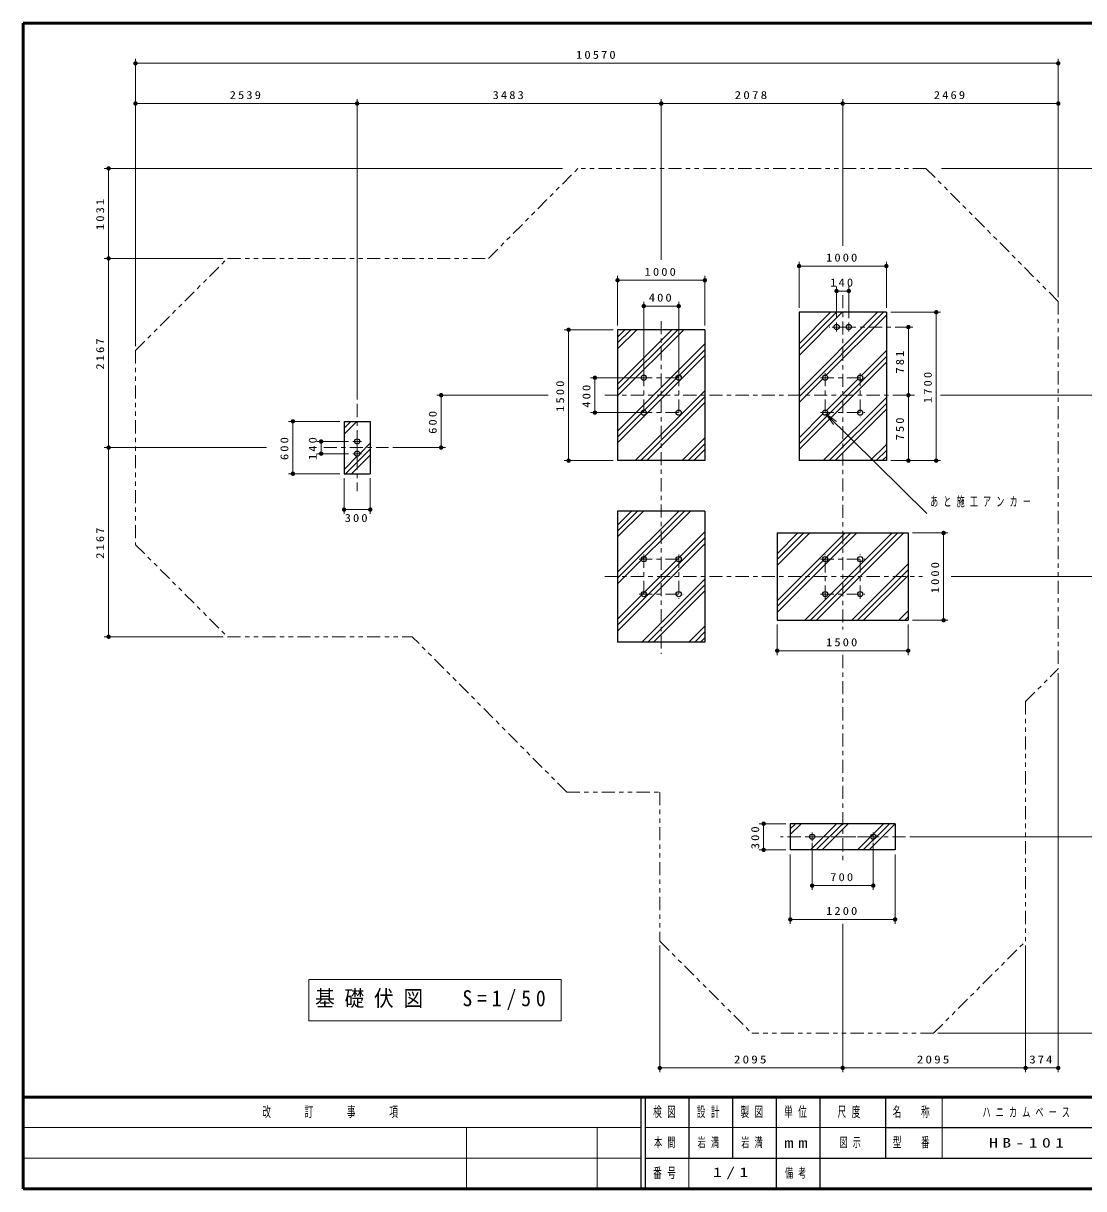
# Model space of a CAD drawing. Units: millimetres on the paper, scale 1:50. Extents: x -385 to 840, y 0 to 267.
# Drawn here: x 455 to 697.9, y 0 to 267 of the extents above; entities that cross this region are included whole.
import ezdxf

# ---------------------------------------------------------------- set-up
doc = ezdxf.new("R2010")
doc.units = ezdxf.units.MM
doc.linetypes.add('USER2', pattern=[6, 3, -1, 1, -1])
doc.linetypes.add('USER3', pattern=[8, 3, -1, 1, -1, 1, -1])
doc.layers.add('1_50', color=7, linetype='Continuous', lineweight=25)
doc.layers.add('A3図枠', color=7, linetype='Continuous', lineweight=13)
doc.layers.add('図面プロファイル', color=7, linetype='Continuous')
doc.styles.add('ＭＳ ゴシック', font='')
doc.styles.get('ＭＳ ゴシック').set_extended_font_data('MS Gothic')

# ---------------------------------------------------------------- blocks, each defined once
blk = doc.blocks.new('filled_dot')
at = {"color": 0, "linetype": 'Continuous', "lineweight": -2, "const_width": 1.25}
blk.add_lwpolyline([(-0.625, 0, 1), (0.625, 0, 1)], format="xyb", close=True, dxfattribs=at)
blk = doc.blocks.new('open_arrow')
at = {"color": 0, "linetype": 'Continuous', "lineweight": -2}
blk.add_lwpolyline([(7.5, 1.25), (0, 0), (7.5, -1.25)], dxfattribs=at)

msp = doc.modelspace()

# ---------------------------------------------------------------- linework, layer by layer
at = {"layer": '1_50', "lineweight": 13}
for p, q in [((480.699, 193.051), (480.699, 258.835)), ((480.699, 257.835), (692.103, 257.835)), ((692.103, 204.268), (692.103, 258.835)), ((480.699, 248.619), (531.486, 248.619)), ((531.486, 180.785), (531.486, 249.619)), ((531.486, 248.619), (601.148, 248.619)), ((601.148, 212.778), (601.148, 249.619)), ((601.148, 248.619), (642.717, 248.619)), ((642.717, 216.034), (642.717, 249.619)), ((642.717, 248.619), (692.103, 248.619)), ((578.513, 233.759), (473.54, 233.759)), ((474.54, 213.14), (474.54, 233.759)), ((665.351, 233.759), (716.067, 233.759)), ((500.788, 213.14), (473.54, 213.14)), ((474.54, 169.8), (474.54, 213.14)), ((632.717, 201.799), (632.717, 212.384)), ((632.717, 211.384), (652.717, 211.384)), ((652.717, 201.799), (652.717, 212.384)), ((591.148, 197.799), (591.148, 209.128)), ((611.148, 197.799), (611.148, 209.128)), ((591.148, 208.128), (611.148, 208.128)), ((641.317, 199.419), (641.317, 206.668)), ((641.317, 205.668), (644.117, 205.668)), ((644.117, 199.419), (644.117, 206.668)), ((597.148, 186.799), (597.148, 203.21)), ((605.148, 186.799), (605.148, 203.21)), ((597.148, 202.21), (605.148, 202.21)), ((632.717, 181.459), (652.056, 200.799)), ((632.717, 182.806), (650.709, 200.799)), ((632.717, 190.888), (642.627, 200.799)), ((632.717, 192.235), (641.28, 200.799)), ((632.717, 193.582), (639.933, 200.799)), ((653.717, 200.799), (665.15, 200.799)), ((664.15, 200.799), (664.15, 166.799)), ((638.954, 186.35), (652.717, 200.112)), ((590.148, 196.799), (578.929, 196.799)), ((579.929, 166.799), (579.929, 196.799)), ((591.148, 181.648), (606.298, 196.799)), ((591.148, 182.995), (604.951, 196.799)), ((591.148, 184.342), (603.604, 196.799)), ((591.148, 192.424), (595.522, 196.799)), ((591.148, 193.771), (594.175, 196.799)), ((591.148, 195.118), (592.828, 196.799)), ((657.756, 197.419), (657.756, 181.799)), ((657.978, 197.419), (658.756, 197.419)), ((591.148, 173.566), (611.148, 193.566)), ((591.148, 172.219), (611.148, 192.219)), ((591.148, 170.872), (611.148, 190.872)), ((632.717, 170.683), (652.717, 190.683)), ((647.01, 186.322), (652.717, 192.03)), ((632.717, 169.336), (652.717, 189.336)), ((596.148, 185.799), (584.953, 185.799)), ((585.953, 177.799), (585.953, 185.799)), ((632.717, 180.112), (638.166, 185.561)), ((639.01, 178.322), (646.193, 185.506)), ((575.279, 181.799), (549.725, 181.799)), ((550.725, 181.799), (550.725, 169.8)), ((595.157, 166.799), (611.148, 182.789)), ((657.756, 181.799), (657.756, 166.799)), ((665.15, 181.799), (707.602, 181.799)), ((596.504, 166.799), (611.148, 181.442)), ((597.851, 166.799), (611.148, 180.095)), ((638.262, 166.799), (652.717, 181.253)), ((639.609, 166.799), (652.717, 179.906)), ((596.148, 177.799), (584.953, 177.799)), ((632.717, 172.03), (638.193, 177.506)), ((638.815, 177.521), (662.016, 154.694)), ((640.956, 166.799), (652.717, 178.559)), ((527.486, 175.8), (515.755, 175.8)), ((516.755, 163.8), (516.755, 175.8)), ((528.486, 172.868), (531.418, 175.8)), ((528.486, 174.215), (530.071, 175.8)), ((528.486, 175.562), (528.724, 175.8)), ((529.486, 171.2), (522.236, 171.2)), ((523.236, 168.4), (523.236, 171.2)), ((605.933, 166.799), (611.148, 172.013)), ((510.677, 169.8), (473.54, 169.8)), ((474.54, 126.46), (474.54, 169.8)), ((529.486, 168.4), (522.236, 168.4)), ((528.847, 163.8), (534.486, 169.439)), ((532.086, 168.386), (534.486, 170.786)), ((539.692, 169.8), (551.725, 169.8)), ((607.28, 166.799), (611.148, 170.666)), ((608.627, 166.799), (611.148, 169.319)), ((649.038, 166.799), (652.717, 170.477)), ((650.385, 166.799), (652.717, 169.13)), ((528.486, 164.786), (531.5, 167.8)), ((530.194, 163.8), (534.486, 168.092)), ((590.148, 166.799), (578.929, 166.799)), ((651.732, 166.799), (652.717, 167.783)), ((653.717, 166.799), (665.15, 166.799)), ((527.486, 163.8), (515.755, 163.8)), ((528.486, 162.8), (528.486, 154.589)), ((534.486, 162.8), (534.486, 154.589)), ((534.486, 155.589), (528.486, 155.589)), ((591.148, 138.543), (607.834, 155.229)), ((591.148, 139.89), (606.487, 155.229)), ((591.148, 141.237), (605.14, 155.229)), ((591.148, 149.319), (597.058, 155.229)), ((591.148, 150.666), (595.711, 155.229)), ((591.148, 152.013), (594.364, 155.229)), ((591.148, 130.461), (611.148, 150.461)), ((627.717, 132.007), (645.94, 150.229)), ((627.717, 133.354), (644.592, 150.229)), ((627.717, 134.701), (643.245, 150.229)), ((627.717, 142.783), (635.163, 150.229)), ((627.717, 144.13), (633.816, 150.229)), ((627.717, 145.477), (632.469, 150.229)), ((634.022, 130.229), (654.022, 150.229)), ((635.369, 130.229), (655.369, 150.229)), ((636.716, 130.229), (656.716, 150.229)), ((658.717, 150.229), (666.834, 150.229)), ((665.834, 150.229), (665.834, 130.229)), ((591.148, 129.113), (611.148, 149.113)), ((591.148, 127.766), (611.148, 147.766)), ((644.798, 130.229), (657.717, 143.148)), ((646.145, 130.229), (657.717, 141.801)), ((596.693, 125.229), (611.148, 139.684)), ((647.492, 130.229), (657.717, 140.454)), ((667.555, 140.229), (707.602, 140.229)), ((598.04, 125.229), (611.148, 138.337)), ((599.387, 125.229), (611.148, 136.99)), ((655.574, 130.229), (657.717, 132.372)), ((656.921, 130.229), (657.717, 131.025)), ((607.469, 125.229), (611.148, 128.908)), ((627.717, 129.229), (627.717, 122.256)), ((657.717, 129.229), (657.717, 122.256)), ((658.717, 130.229), (666.834, 130.229)), ((500.788, 126.46), (473.54, 126.46)), ((608.816, 125.229), (611.148, 127.561)), ((610.163, 125.229), (611.148, 126.214)), ((657.717, 123.256), (627.717, 123.256)), ((692.103, 118.119), (692.103, 26.664)), ((629.717, 83.629), (623.609, 83.629)), ((624.609, 77.629), (624.609, 83.629)), ((630.717, 81.125), (633.221, 83.629)), ((630.717, 82.472), (631.874, 83.629)), ((635.303, 77.629), (641.303, 83.629)), ((636.65, 77.629), (642.65, 83.629)), ((637.997, 77.629), (643.997, 83.629)), ((646.08, 77.629), (652.08, 83.629)), ((647.427, 77.629), (653.427, 83.629)), ((648.774, 77.629), (654.717, 83.573)), ((658.107, 80.629), (707.602, 80.629)), ((629.717, 77.629), (623.609, 77.629)), ((635.717, 79.229), (635.717, 68.443)), ((649.717, 79.229), (649.717, 68.443)), ((630.717, 76.539), (630.717, 60.691)), ((654.717, 76.539), (654.717, 60.691)), ((649.717, 69.443), (635.717, 69.443)), ((654.717, 61.691), (630.717, 61.691)), ((642.717, 60.691), (642.717, 26.664)), ((600.817, 55.698), (600.817, 26.664)), ((684.617, 55.698), (684.617, 26.664)), ((520.446, 47.918), (520.446, 38.452)), ((578.246, 47.918), (520.446, 47.918)), ((578.246, 38.452), (578.246, 47.918)), ((520.446, 38.452), (578.246, 38.452)), ((664.529, 35.609), (716.067, 35.609)), ((642.717, 27.664), (600.817, 27.664)), ((684.617, 27.664), (642.717, 27.664)), ((692.103, 27.664), (684.617, 27.664))]:
    msp.add_line(p, q, dxfattribs=at)
at = {"layer": '1_50', "linetype": 'USER3', "lineweight": 13}
for p, q in [((561.575, 213.14), (582.072, 233.759)), ((661.793, 233.759), (582.072, 233.759)), ((692.103, 203.268), (661.793, 233.759)), ((480.699, 192.051), (501.788, 213.14)), ((501.788, 213.14), (561.575, 213.14)), ((692.103, 203.268), (692.103, 119.119)), ((480.699, 192.051), (480.699, 147.548)), ((480.699, 147.548), (501.788, 126.46)), ((501.788, 126.46), (544.107, 126.46)), ((579.513, 90.843), (544.107, 126.46)), ((684.617, 111.633), (692.103, 119.119)), ((684.617, 111.633), (684.617, 56.698)), ((579.513, 90.843), (600.817, 90.843)), ((600.817, 90.843), (600.817, 56.698)), ((600.817, 56.698), (621.905, 35.609)), ((663.529, 35.609), (684.617, 56.698)), ((663.529, 35.609), (621.905, 35.609))]:
    msp.add_line(p, q, dxfattribs=at)
at = {"layer": '1_50', "linetype": 'USER2', "lineweight": 13}
for p, q in [((642.717, 204.699), (642.717, 128.09)), ((601.148, 198.763), (601.148, 122.508)), ((657.756, 197.419), (639.588, 197.419)), ((588.186, 181.799), (659.938, 181.799)), ((531.486, 179.785), (531.486, 159.844)), ((523.816, 169.8), (538.692, 169.8)), ((588.186, 140.229), (661.002, 140.229)), ((642.717, 122.289), (642.717, 74.672)), ((657.107, 80.629), (628.456, 80.629))]:
    msp.add_line(p, q, dxfattribs=at)
at = {"layer": '1_50', "color": 40}
for p, q in [((652.717, 200.799), (632.717, 200.799)), ((632.717, 200.799), (632.717, 166.799)), ((652.717, 200.799), (652.717, 166.799)), ((591.148, 196.799), (591.148, 166.799)), ((611.148, 196.799), (591.148, 196.799)), ((611.148, 196.799), (611.148, 166.799)), ((528.486, 175.8), (528.486, 163.8)), ((528.486, 175.8), (534.486, 175.8)), ((534.486, 175.8), (534.486, 163.8)), ((611.148, 166.799), (591.148, 166.799)), ((652.717, 166.799), (632.717, 166.799)), ((528.486, 163.8), (534.486, 163.8)), ((591.148, 155.229), (591.148, 125.229)), ((611.148, 155.229), (591.148, 155.229)), ((611.148, 155.229), (611.148, 125.229)), ((627.717, 150.229), (657.717, 150.229)), ((627.717, 150.229), (627.717, 130.229)), ((657.717, 150.229), (657.717, 130.229)), ((627.717, 130.229), (657.717, 130.229)), ((611.148, 125.229), (591.148, 125.229)), ((630.717, 83.629), (630.717, 77.629)), ((654.717, 83.629), (630.717, 83.629)), ((654.717, 83.629), (654.717, 77.629)), ((654.717, 77.629), (630.717, 77.629))]:
    msp.add_line(p, q, dxfattribs=at)
at = {"layer": '1_50', "color": 70, "linetype": 'USER2', "lineweight": 13}
for p, q in [((641.317, 198.419), (641.317, 196.419)), ((644.117, 198.419), (644.117, 196.419)), ((640.317, 197.419), (645.117, 197.419)), ((596.097, 185.799), (606.198, 185.799)), ((597.148, 186.849), (597.148, 176.748)), ((605.148, 186.849), (605.148, 176.748)), ((637.666, 185.799), (647.767, 185.799)), ((638.717, 186.849), (638.717, 176.748)), ((646.717, 186.849), (646.717, 176.748)), ((596.097, 177.799), (606.198, 177.799)), ((637.666, 177.799), (647.767, 177.799)), ((530.486, 171.2), (532.486, 171.2)), ((531.486, 167.4), (531.486, 172.2)), ((530.486, 168.4), (532.486, 168.4)), ((596.097, 144.229), (606.198, 144.229)), ((597.148, 145.28), (597.148, 135.179)), ((605.148, 145.28), (605.148, 135.179)), ((637.666, 144.229), (647.767, 144.229)), ((638.717, 135.179), (638.717, 145.28)), ((646.717, 135.179), (646.717, 145.28)), ((596.097, 136.229), (606.198, 136.229)), ((637.666, 136.229), (647.767, 136.229)), ((634.717, 80.629), (650.717, 80.629)), ((635.717, 81.629), (635.717, 79.629)), ((649.717, 81.629), (649.717, 79.629))]:
    msp.add_line(p, q, dxfattribs=at)
at = {"layer": '1_50', "color": 70}
for centre in [(641.317, 197.419), (644.117, 197.419), (597.148, 185.799), (605.148, 185.799), (638.717, 185.799), (646.717, 185.799), (597.148, 177.799), (605.148, 177.799), (638.717, 177.799), (646.717, 177.799), (531.486, 171.2), (531.486, 168.4), (597.148, 144.229), (605.148, 144.229), (638.717, 144.229), (646.717, 144.229), (597.148, 136.229), (605.148, 136.229), (638.717, 136.229), (646.717, 136.229), (635.717, 80.629), (649.717, 80.629)]:
    msp.add_circle(centre, 0.6, dxfattribs=at)
at = {"layer": 'A3図枠', "lineweight": 50}
for p, q in [((455, 267), (455, 0)), ((840, 267), (455, 267)), ((455, 21), (840, 21)), ((455, 0), (840, 0))]:
    msp.add_line(p, q, dxfattribs=at)
at = {"layer": 'A3図枠', "color": 211, "lineweight": 25}
for p, q in [((596.5, 21), (596.5, 0)), ((597.5, 21), (597.5, 0)), ((607.5, 21), (607.5, 7)), ((617.5, 21), (617.5, 7)), ((627.5, 21), (627.5, 0)), ((637.5, 21), (637.5, 7)), ((652.5, 21), (652.5, 7)), ((652.5, 14), (770, 14)), ((597.5, 7), (840, 7))]:
    msp.add_line(p, q, dxfattribs=at)
at = {"layer": 'A3図枠'}
for p, q in [((665.5, 21), (665.5, 7)), ((455, 14), (596.5, 14)), ((556.5, 14), (556.5, 0)), ((586.5, 14), (586.5, 0)), ((597.5, 14), (652.5, 14)), ((455, 7), (596.5, 7)), ((607.5, 7), (607.5, 0))]:
    msp.add_line(p, q, dxfattribs=at)
at = {"layer": 'A3図枠', "lineweight": 25}
msp.add_line((637.5, 7), (637.5, 0), dxfattribs=at)

# ---------------------------------------------------------------- block references
at = {"layer": '1_50', "lineweight": 13, "xscale": 0.4, "yscale": 0.4}
for p in [(480.699, 257.835), (480.699, 248.619), (531.486, 248.619), (601.148, 248.619), (642.717, 248.619), (632.717, 211.384), (591.148, 208.128), (641.317, 205.668), (597.148, 202.21), (528.486, 155.589), (627.717, 123.256), (635.717, 69.443), (630.717, 61.691), (600.817, 27.664), (642.717, 27.664), (684.617, 27.664)]:
    msp.add_blockref('filled_dot', p, dxfattribs=at)
for name, p, rotation in [('filled_dot', (692.103, 257.835), 180), ('filled_dot', (531.486, 248.619), 180), ('filled_dot', (601.148, 248.619), 180), ('filled_dot', (642.717, 248.619), 180), ('filled_dot', (692.103, 248.619), 180), ('filled_dot', (474.54, 233.759), 270), ('filled_dot', (474.54, 213.14), 270), ('filled_dot', (474.54, 213.14), 90), ('filled_dot', (652.717, 211.384), 180), ('filled_dot', (611.148, 208.128), 180), ('filled_dot', (644.117, 205.668), 180), ('filled_dot', (605.148, 202.21), 180), ('filled_dot', (664.15, 200.799), 270), ('filled_dot', (657.756, 197.419), 270), ('filled_dot', (579.929, 196.799), 270), ('filled_dot', (585.953, 185.799), 270), ('filled_dot', (550.725, 181.799), 270), ('filled_dot', (657.756, 181.799), 90), ('filled_dot', (657.756, 181.799), 270), ('filled_dot', (516.755, 175.8), 270), ('filled_dot', (585.953, 177.799), 90), ('open_arrow', (638.815, 177.521), 315.5), ('filled_dot', (523.236, 171.2), 270), ('filled_dot', (474.54, 169.8), 270), ('filled_dot', (474.54, 169.8), 90), ('filled_dot', (523.236, 168.4), 90), ('filled_dot', (550.725, 169.8), 90), ('filled_dot', (579.929, 166.799), 90), ('filled_dot', (657.756, 166.799), 90), ('filled_dot', (664.15, 166.799), 90), ('filled_dot', (516.755, 163.8), 90), ('filled_dot', (534.486, 155.589), 180), ('filled_dot', (665.834, 150.229), 270), ('filled_dot', (665.834, 130.229), 90), ('filled_dot', (474.54, 126.46), 90), ('filled_dot', (657.717, 123.256), 180), ('filled_dot', (624.609, 83.629), 270), ('filled_dot', (624.609, 77.629), 90), ('filled_dot', (649.717, 69.443), 180), ('filled_dot', (654.717, 61.691), 180), ('filled_dot', (642.717, 27.664), 180), ('filled_dot', (684.617, 27.664), 180), ('filled_dot', (692.103, 27.664), 180)]:
    msp.add_blockref(name, p, dxfattribs=dict(at, rotation=rotation))

# ---------------------------------------------------------------- texts
at = {"layer": '1_50', "style": 'ＭＳ ゴシック'}
for s, insert, char_height, attachment_point in [('\\T1.33;\\W1.15;10570', (586.401, 258.835), 1.833, 8), ('\\T1.33;\\W1.15;2539', (506.093, 249.619), 1.833, 8), ('\\T1.33;\\W1.15;3483', (566.317, 249.619), 1.833, 8), ('\\T1.33;\\W1.2;2078', (621.932, 249.619), 1.833, 8), ('\\T1.33;\\W1.15;2469', (667.41, 249.619), 1.833, 8), ('\\T1.33;\\W1.15;1000', (642.717, 212.384), 1.833, 8), ('\\T1.33;\\W1.15;1000', (601.148, 209.128), 1.833, 8), ('\\T1.33;\\W1.15;140', (642.717, 206.668), 1.833, 8), ('\\T1.33;\\W1.15;400', (601.148, 203.21), 1.833, 8), ('\\T1.64;\\W0.6;あと施工アンカー', (662.755, 157.344), 2.199, 4), ('\\T1.33;\\W1.15;300', (531.486, 154.589), 1.833, 2), ('\\T1.33;\\W1.15;1500', (642.717, 124.256), 1.833, 8), ('\\T1.33;\\W1.15;700', (642.717, 70.443), 1.833, 8), ('\\T1.33;\\W1.15;1200', (642.717, 62.691), 1.833, 8), ('\\T1.5;\\W0.9;基礎伏図\u3000S=1/50', (521.846, 43.185), 3.666, 4), ('\\T1.33;\\W1.2;2095', (621.767, 28.664), 1.833, 8), ('\\T1.33;\\W1.2;2095', (663.667, 28.664), 1.833, 8), ('\\T1.33;\\W1.15;374', (688.36, 28.664), 1.833, 8)]:
    msp.add_mtext(s, dxfattribs=dict(at, insert=insert, char_height=char_height, attachment_point=attachment_point))
at = {"layer": '1_50', "char_height": 1.833, "attachment_point": 8, "rotation": 90, "style": 'ＭＳ ゴシック'}
for s, insert in [('\\T1.33;\\W1.15;1031', (473.54, 223.449)), ('\\T1.33;\\W1.15;2167', (473.54, 191.47)), ('\\T1.33;\\W1.15;781', (656.756, 189.609)), ('\\T1.33;\\W1.15;1700', (663.15, 183.799)), ('\\T1.33;\\W1.15;1500', (578.929, 181.799)), ('\\T1.33;\\W1.15;400', (584.953, 181.799)), ('\\T1.33;\\W1.15;600', (549.725, 175.799)), ('\\T1.33;\\W1.15;750', (656.756, 174.299)), ('\\T1.33;\\W1.15;600', (515.755, 169.8)), ('\\T1.33;\\W1.15;140', (522.236, 169.8)), ('\\T1.33;\\W1.15;2167', (473.54, 148.13)), ('\\T1.33;\\W1.15;1000', (664.834, 140.229)), ('\\T1.33;\\W1.15;300', (623.609, 80.629))]:
    msp.add_mtext(s, dxfattribs=dict(at, insert=insert))
at = {"layer": 'A3図枠', "color": 4, "attachment_point": 4, "style": 'ＭＳ ゴシック'}
for s, insert, char_height in [('\\T1.64;\\W0.6;改\u3000\u3000訂\u3000\u3000事\u3000\u3000項', (509.75, 17.5), 2.346), ('\\T1.64;\\W0.6;検図', (599.3, 17.5), 2.346), ('\\T1.64;\\W0.6;設計', (609.3, 17.5), 2.346), ('\\T1.64;\\W0.6;製図', (619.3, 17.5), 2.346), ('\\T1.64;\\W0.6;単位', (629.3, 17.5), 2.346), ('\\T1.64;\\W0.6;尺度', (641.55, 17.5), 2.346), ('\\T1.64;\\W0.6;名\u3000称', (654.2, 17.5), 2.346), ('\\T1.5;\\W1.35;mm', (629.3, 10.5), 2.346), ('\\T1.64;\\W0.6;型\u3000番', (654.2, 10.5), 2.346), ('\\T1.64;\\W0.6;番号', (599.3, 3.5), 2.346), ('\\T1.64;\\W0.6;備考', (629.5, 3.5), 2.199)]:
    msp.add_mtext(s, dxfattribs=dict(at, insert=insert, char_height=char_height))
at = {"layer": '図面プロファイル', "char_height": 2.199, "attachment_point": 4, "style": 'ＭＳ ゴシック'}
for s, insert in [('\\T1.64;\\W0.6;ハニカムベース', (674.75, 17.5)), ('\\T1.64;\\W0.6;本間', (599.5, 10.5)), ('\\T1.64;\\W0.6;岩満', (609.5, 10.5)), ('\\T1.64;\\W0.6;岩満', (619.5, 10.5)), ('\\T1.64;\\W0.6;図示', (642, 10.5)), ('\\T1.5;\\W1.35;HB-101', (676.25, 10.5)), ('\\T1.5;\\W1.35;1/1', (613, 3.5))]:
    msp.add_mtext(s, dxfattribs=dict(at, insert=insert))

doc.saveas('drawing.dxf')
